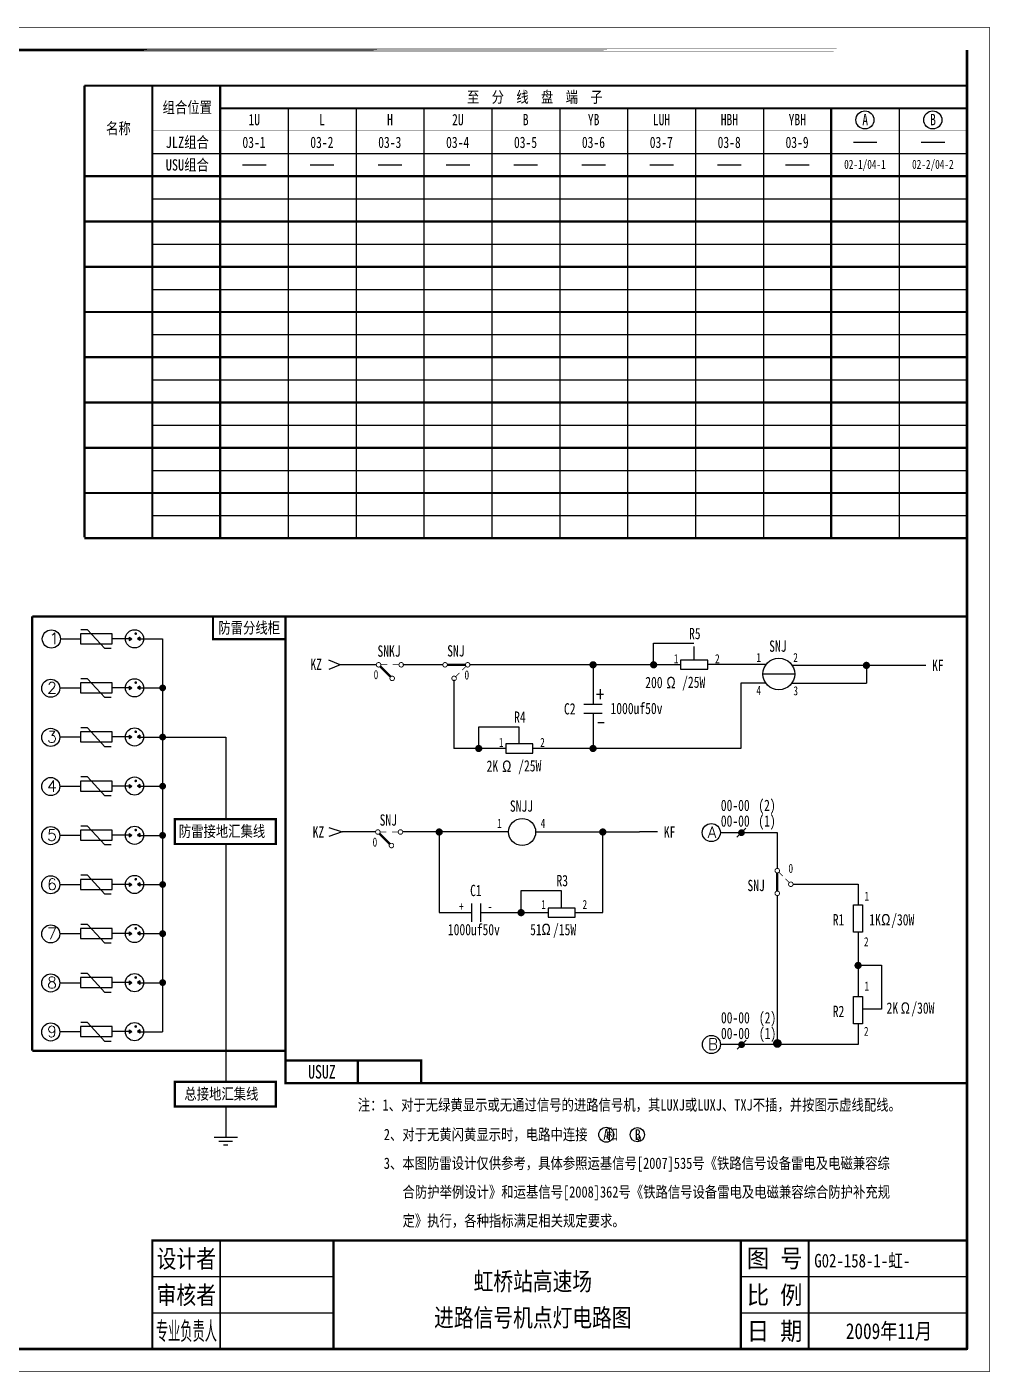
# Model space of a CAD drawing. Header units: millimetres. Extents: x -244 to 200, y -264 to 33.
# Drawn here: x -12.7 to 200.1, y -264.2 to 33 of the extents above; entities that cross this region are included whole.
import ezdxf
from ezdxf.enums import TextEntityAlignment as Align

# ---------------------------------------------------------------- set-up
doc = ezdxf.new("R2010")
doc.units = ezdxf.units.MM
doc.layers.add('COLUMN', color=7, linetype='Continuous')
doc.layers.add('define', color=7, linetype='Continuous')
doc.styles.add('CHINESE', font='SimSun.ttf', dxfattribs={"width": 0.9})
doc.styles.add('HZ', font='txt.shx', dxfattribs={"bigfont": 'hz.shx'})
doc.styles.add('ITALICC', font='txt', dxfattribs={"width": 0.75})
doc.styles.add('ST', font='SimSun.ttf')
doc.styles.add('STYLE1', font='greekc.shx', dxfattribs={"width": 0.8})

# ---------------------------------------------------------------- blocks, each defined once
blk = doc.blocks.new('BZTB')
at = {"color": 7}
for p, q in [((0.23, 16), (40.23, 16)), ((130.23, 16), (180.23, 16)), ((0.23, 8), (40.23, 8)), ((130.23, 8), (180.23, 8))]:
    blk.add_line(p, q, dxfattribs=at)
at = {"color": 7, "const_width": 0.5}
blk.add_lwpolyline([(0.23, 0), (180.23, 0), (180.23, 24), (0.23, 24)], close=True, dxfattribs=at)
at = {"color": 7}
for points, const_width in [([(15.23, 24), (15.23, 0)], 0.4), ([(40.23, 24), (40.23, 0)], 0.5), ([(130.23, 24), (130.23, 0)], 0.5), ([(145.23, 24), (145.23, 0)], 0.4)]:
    blk.add_lwpolyline(points, dxfattribs=dict(at, const_width=const_width))
at = {"color": 7, "style": 'CHINESE'}
for s, width, p in [('设计者', 0.8, (7.73, 20)), ('图 号', 0.9, (137.73, 20)), ('审核者', 0.8, (7.73, 12)), ('比 例', 0.9, (137.73, 12)), ('日 期', 0.9, (137.73, 4))]:
    blk.add_text(s, height=4, dxfattribs=dict(at, width=width)).set_placement(p, align=Align.MIDDLE)
at = {"color": 7, "style": 'CHINESE', "width": 0.474609}
blk.add_text('专业负责人', height=4, dxfattribs=at).set_placement((1, 2), (14.5, 2), align=Align.FIT)
blk = doc.blocks.new('WK')
at = {"const_width": 0.5}
for points in [[(0, 0), (0, 5), (30, 5), (30, 0), (0, 0)], [(16, 0), (16, 5)]]:
    blk.add_lwpolyline(points, dxfattribs=at)
blk = doc.blocks.new('W22')
at = {"const_width": 0.8}
blk.add_lwpolyline([(-0.4, 0, 1), (0.4, 0, 1)], format="xyb", close=True, dxfattribs=at)
blk = doc.blocks.new('W05')
blk.add_circle((0, 0), 3)
blk = doc.blocks.new('DZ2')
at = {"const_width": 0.8}
blk.add_lwpolyline([(-0.4, 0, 1), (0.4, 0, 1)], format="xyb", close=True, dxfattribs=at)
blk = doc.blocks.new('144')
at = {"const_width": 0.2}
for points in [[(1, 0, -1), (0, 0, -1)], [(6, 0, -1), (5, 0, -1)], [(4, -3, -1), (3, -3, -1)]]:
    blk.add_lwpolyline(points, format="xyb", close=True, dxfattribs=at)
for points, const_width in [([(2.4, 0), (1, 0)], 0.15), ([(5, 0), (3.6, 0)], 0.15), ([(0.85, -0.35), (3.15, -2.65)], 0.5)]:
    blk.add_lwpolyline(points, dxfattribs=dict(const_width=const_width))
blk.add_lwpolyline([(5.5, -1.3, 0, 0, 0), (5.5, -2.3, 0.8, 0, 0), (5.5, -4.5, 0, 0, 0)], format="xyseb")
at = {"width": 0.8}
for tag, p in [('RELAY', (3, 2.2)), ('0', (0, -2))]:
    blk.add_attdef(tag, text='', height=2, dxfattribs=at).set_placement(p, align=Align.MIDDLE)
blk = doc.blocks.new('133')
at = {"const_width": 0.2}
for points in [[(-6, 0, 1), (-5, 0, 1)], [(-1, 0, 1), (0, 0, 1)], [(-4, -3, 1), (-3, -3, 1)]]:
    blk.add_lwpolyline(points, format="xyb", close=True, dxfattribs=at)
for points, const_width in [([(-5, 0), (-1, 0)], 0.5), ([(-2.3, -1.8), (-3.15, -2.65)], 0.15), ([(-0.85, -0.35), (-1.7, -1.2)], 0.15)]:
    blk.add_lwpolyline(points, dxfattribs=dict(const_width=const_width))
blk.add_lwpolyline([(-5.5, -1.3, 0, 0, 0), (-5.5, -2.3, 0.8, 0, 0), (-5.5, -4.5, 0, 0, 0)], format="xyseb")
at = {"width": 0.8}
for tag, p in [('RELAY', (-3, 2.2)), ('0', (0, -2))]:
    blk.add_attdef(tag, text='', height=2, dxfattribs=at).set_placement(p, align=Align.MIDDLE)
blk = doc.blocks.new('234')
at = {"const_width": 0.2}
for points in [[(0.5, -0.5, 1), (-0.5, -0.5, 1)], [(3.5, -3.5, 1), (2.5, -3.5, 1)], [(0.5, -5.5, 1), (-0.5, -5.5, 1)]]:
    blk.add_lwpolyline(points, format="xyb", close=True, dxfattribs=at)
for points, const_width in [([(0, -1), (0, -5)], 0.5), ([(0.35, -0.85), (1.2, -1.7)], 0.15), ([(1.8, -2.3), (2.65, -3.15)], 0.15)]:
    blk.add_lwpolyline(points, dxfattribs=dict(const_width=const_width))
blk.add_lwpolyline([(2, -4.5, 0, 0, 0), (2, -5.5, 0.8, 0, 0), (2, -7.7, 0, 0, 0)], format="xyseb")
at = {"width": 0.8}
blk.add_attdef('0', text='', height=2, dxfattribs=at).set_placement((2, 0), align=Align.MIDDLE)
blk.add_attdef('RELAY', text='', height=2, dxfattribs=at).set_placement((-1, -3), align=Align.MIDDLE_RIGHT)
blk = doc.blocks.new('W06')
blk.add_circle((0, 0), 2)
blk = doc.blocks.new('dlt_xhj_jl_dd_tb')
at = {"color": 0}
for p, q in [((45, 15), (45, -79.82)), ((60, 15), (60, -79.82)), ((75, 15), (75, -79.82)), ((90, 15), (90, -79.82)), ((105, 15), (105, -79.82)), ((120, 15), (120, -79.82)), ((135, 15), (135, -79.82)), ((150, 15), (150, -79.82)), ((180, 15), (180, -79.82)), ((169.89, 7.5), (175.11, 7.5)), ((184.89, 7.5), (190.11, 7.5)), ((15, 5), (195, 5)), ((34.89, 2.5), (40.11, 2.5)), ((49.89, 2.5), (55.11, 2.5)), ((64.89, 2.5), (70.11, 2.5)), ((79.89, 2.5), (85.11, 2.5)), ((94.89, 2.5), (100.11, 2.5)), ((109.89, 2.5), (115.11, 2.5)), ((124.89, 2.5), (130.11, 2.5)), ((139.89, 2.5), (145.11, 2.5)), ((154.89, 2.5), (160.11, 2.5)), ((15, -5), (195, -5)), ((15, -15), (195, -15)), ((5, -20), (5, -20)), ((15, -25), (195, -25)), ((15, -35), (195, -35)), ((15, -45), (195, -45)), ((15, -55), (195, -55)), ((15, -65), (195, -65)), ((15, -75), (195, -75))]:
    blk.add_line(p, q, dxfattribs=at)
for points, const_width in [([(0, 20), (195, 20)], 0.5), ([(0, -79.82), (0, 20)], 0.5), ([(15, 20), (15, -79.82)], 0.5), ([(30, 20), (30, -79.82)], 0.5), ([(195, 20), (195, -79.82)], 0.5), ([(30, 15), (195, 15)], 0.5), ([(165, 15), (165, -79.82)], 0.5), ([(15, 10), (195, 10)], 0.1), ([(0, 0), (195, 0)], 0.5), ([(0, -10), (5, -10), (195, -10)], 0.5), ([(0, -20), (5, -20), (195, -20)], 0.5), ([(0, -30), (5, -30), (195, -30)], 0.5), ([(0, -40), (5, -40), (195, -40)], 0.5), ([(0, -50), (5, -50), (195, -50)], 0.5), ([(0, -60), (5, -60), (195, -60)], 0.5), ([(0, -70), (5, -70), (195, -70)], 0.5), ([(0, -80), (5, -80), (195, -80)], 0.5)]:
    blk.add_lwpolyline(points, dxfattribs=dict(at, const_width=const_width))
for p in [(172.44, 12.43), (187.44, 12.43)]:
    blk.add_blockref('W06', p, dxfattribs=at)
at = {"color": 7}
for s, height, style, width, p in [('至  分  线  盘  端  子', 2.5, 'CHINESE', 0.8, (99.51, 17.55)), ('组合位置', 2.5, 'CHINESE', 0.8, (22.72, 15.26)), ('名称', 2.5, 'CHINESE', 0.8, (7.5, 10.61)), ('JLZ组合', 2.5, 'CHINESE', 0.8, (22.72, 7.55)), ('03-1', 2.5, 'ITALICC', 0.75, (37.45, 7.46)), ('03-2', 2.5, 'ITALICC', 0.75, (52.45, 7.46)), ('03-3', 2.5, 'ITALICC', 0.75, (67.45, 7.46)), ('03-4', 2.5, 'ITALICC', 0.75, (82.45, 7.46)), ('03-5', 2.5, 'ITALICC', 0.75, (97.45, 7.46)), ('03-6', 2.5, 'ITALICC', 0.75, (112.45, 7.46)), ('03-7', 2.5, 'ITALICC', 0.75, (127.45, 7.46)), ('03-8', 2.5, 'ITALICC', 0.75, (142.45, 7.46)), ('03-9', 2.5, 'ITALICC', 0.75, (157.45, 7.46)), ('USU组合', 2.5, 'CHINESE', 0.8, (22.72, 2.55)), ('02-1/04-1', 2, 'ITALICC', 0.75, (172.45, 2.46)), ('02-2/04-2', 2, 'ITALICC', 0.75, (187.45, 2.46))]:
    blk.add_text(s, height=height, dxfattribs=dict(at, style=style, width=width)).set_placement(p, align=Align.MIDDLE)
at = {"color": 7, "style": 'ITALICC', "width": 0.75}
for s, p in [('1U', (37.5, 10.5)), ('L', (52.5, 10.5)), ('H', (67.5, 10.5)), ('2U', (82.5, 10.5)), ('B', (97.5, 10.5)), ('YB', (112.5, 10.5)), ('LUH', (127.5, 10.5)), ('HBH', (142.5, 10.5)), ('YBH', (157.5, 10.5)), ('A', (172.5, 10.5)), ('B', (187.5, 10.5))]:
    blk.add_text(s, height=2.5, dxfattribs=at).set_placement(p, align=Align.BOTTOM_CENTER)

msp = doc.modelspace()

# ---------------------------------------------------------------- hatches: boundary and pattern name
for points in [[(9.89, -101.83), (10.43, -102.2), (9.89, -102.58)], [(12.23, -101.83), (11.69, -102.2), (12.23, -102.58)], [(9.89, -112.66), (10.43, -113.03), (9.89, -113.4)], [(12.23, -112.66), (11.69, -113.03), (12.23, -113.4)], [(9.89, -123.51), (10.43, -123.88), (9.89, -124.25)], [(12.23, -123.51), (11.69, -123.88), (12.23, -124.25)], [(9.89, -134.36), (10.43, -134.73), (9.89, -135.11)], [(12.23, -134.36), (11.69, -134.73), (12.23, -135.11)], [(9.89, -145.23), (10.43, -145.6), (9.89, -145.97)], [(12.23, -145.23), (11.69, -145.6), (12.23, -145.97)], [(9.89, -156.09), (10.43, -156.47), (9.89, -156.84)], [(12.23, -156.09), (11.69, -156.47), (12.23, -156.84)], [(9.89, -166.95), (10.43, -167.32), (9.89, -167.69)], [(12.23, -166.95), (11.69, -167.32), (12.23, -167.69)], [(9.89, -177.8), (10.43, -178.17), (9.89, -178.55)], [(12.23, -177.8), (11.69, -178.17), (12.23, -178.55)], [(9.89, -188.62), (10.43, -188.99), (9.89, -189.36)], [(12.23, -188.62), (11.69, -188.99), (12.23, -189.36)]]:
    msp.add_hatch(color=0).paths.add_polyline_path(points)
at = {"layer": 'COLUMN'}
h = msp.add_hatch(color=0, dxfattribs=at)
edge = h.paths.add_edge_path()
edge.add_arc((11.33, -101.07), 0.312, 0, 360, ccw=False)
h = msp.add_hatch(color=0, dxfattribs=at)
edge = h.paths.add_edge_path()
edge.add_arc((11.33, -111.89), 0.312, 0, 360, ccw=False)
h = msp.add_hatch(color=0, dxfattribs=at)
edge = h.paths.add_edge_path()
edge.add_arc((11.33, -122.75), 0.312, 0, 360, ccw=False)
h = msp.add_hatch(color=0, dxfattribs=at)
edge = h.paths.add_edge_path()
edge.add_arc((11.33, -133.6), 0.312, 0, 360, ccw=False)
h = msp.add_hatch(color=0, dxfattribs=at)
edge = h.paths.add_edge_path()
edge.add_arc((11.33, -144.46), 0.312, 0, 360, ccw=False)
h = msp.add_hatch(color=0, dxfattribs=at)
edge = h.paths.add_edge_path()
edge.add_arc((11.33, -155.33), 0.312, 0, 360, ccw=False)
h = msp.add_hatch(color=0, dxfattribs=at)
edge = h.paths.add_edge_path()
edge.add_arc((11.33, -166.19), 0.312, 0, 360, ccw=False)
h = msp.add_hatch(color=0, dxfattribs=at)
edge = h.paths.add_edge_path()
edge.add_arc((11.33, -177.04), 0.312, 0, 360, ccw=False)
h = msp.add_hatch(color=0, dxfattribs=at)
edge = h.paths.add_edge_path()
edge.add_arc((11.33, -187.86), 0.312, 0, 360, ccw=False)

# ---------------------------------------------------------------- linework, layer by layer
at = {"color": 0}
for p, q in [((0.66, -100.19), (-0.79, -100.19)), ((4.47, -104.36), (0.66, -100.19)), ((-5.32, -102.21), (-0.89, -102.21)), ((9.89, -101.83), (9.89, -102.58)), ((9.89, -101.83), (10.43, -102.2)), ((9.89, -102.58), (10.43, -102.2)), ((12.23, -101.83), (11.69, -102.2)), ((12.23, -102.58), (11.69, -102.2)), ((11.69, -102.23), (17.27, -102.23)), ((12.23, -101.83), (12.23, -102.58)), ((17.27, -102.23), (17.27, -189.02)), ((125.76, -103.19), (134.64, -103.19)), ((125.76, -107.95), (125.76, -103.19)), ((134.64, -103.93), (134.64, -106.95)), ((5.92, -104.36), (4.47, -104.36)), ((56.5, -107.96), (54, -106.96)), ((56.5, -107.96), (54, -108.96)), ((59.09, -107.96), (56.59, -107.96)), ((64.35, -107.95), (59.16, -107.95)), ((79.17, -107.95), (70.35, -107.95)), ((131.71, -107.95), (85.17, -107.95)), ((112.37, -107.95), (112.37, -116.69)), ((150.68, -107.9), (137.71, -107.9)), ((181.79, -108.08), (156.31, -108.08)), ((172.77, -107.95), (172.77, -112.02)), ((0.66, -111.02), (-0.79, -111.02)), ((4.47, -115.19), (0.66, -111.02)), ((9.89, -112.66), (10.43, -113.03)), ((9.89, -112.66), (9.89, -113.4)), ((12.23, -112.66), (11.69, -113.03)), ((12.23, -112.66), (12.23, -113.4)), ((81.64, -111.26), (81.64, -126.44)), ((145.01, -112.02), (145.01, -126.44)), ((150.57, -112.02), (145.01, -112.02)), ((156.89, -110.02), (149.99, -110.02)), ((156.28, -112.02), (172.77, -112.02)), ((-5.32, -113.03), (-0.89, -113.03)), ((5.92, -115.19), (4.47, -115.19)), ((9.89, -113.4), (10.43, -113.03)), ((12.23, -113.4), (11.69, -113.03)), ((11.69, -113.05), (17.27, -113.05)), ((114.37, -116.69), (110.37, -116.69)), ((114.37, -118.69), (110.37, -118.69)), ((112.37, -118.66), (112.37, -126.44)), ((87.11, -126.44), (87.11, -121.67)), ((87.11, -121.67), (95.99, -121.67)), ((95.99, -121.67), (95.99, -125.44)), ((-5.32, -123.89), (-0.89, -123.89)), ((0.66, -121.87), (-0.79, -121.87)), ((4.47, -126.04), (0.66, -121.87)), ((9.89, -123.51), (10.43, -123.88)), ((9.89, -123.51), (9.89, -124.25)), ((9.89, -124.25), (10.43, -123.88)), ((12.23, -123.51), (11.69, -123.88)), ((12.23, -124.25), (11.69, -123.88)), ((11.69, -123.91), (31.23, -123.91)), ((12.23, -123.51), (12.23, -124.25)), ((31.23, -123.93), (31.23, -142.05)), ((5.92, -126.04), (4.47, -126.04)), ((93.07, -126.44), (81.64, -126.44)), ((145.01, -126.44), (99.07, -126.44)), ((0.66, -132.72), (-0.79, -132.72)), ((4.47, -136.89), (0.66, -132.72)), ((-5.32, -134.74), (-0.89, -134.74)), ((9.89, -134.36), (9.89, -135.11)), ((9.89, -134.36), (10.43, -134.73)), ((9.89, -135.11), (10.43, -134.73)), ((12.23, -134.36), (11.69, -134.73)), ((12.23, -135.11), (11.69, -134.73)), ((11.69, -134.76), (17.27, -134.76)), ((12.23, -134.36), (12.23, -135.11)), ((5.92, -136.89), (4.47, -136.89)), ((-5.32, -145.61), (-0.89, -145.61)), ((0.66, -143.59), (-0.79, -143.59)), ((4.47, -147.76), (0.66, -143.59)), ((9.89, -145.23), (10.43, -145.6)), ((9.89, -145.23), (9.89, -145.97)), ((9.89, -145.97), (10.43, -145.6)), ((11.68, -145.63), (17.26, -145.63)), ((12.23, -145.23), (11.69, -145.6)), ((12.23, -145.97), (11.69, -145.6)), ((12.23, -145.23), (12.23, -145.97)), ((64.32, -144.89), (56.97, -144.89)), ((93.69, -144.89), (70.32, -144.89)), ((78.38, -144.89), (78.38, -162.71)), ((99.69, -144.89), (122.61, -144.89)), ((114.52, -162.71), (114.52, -144.89)), ((140.5, -145.02), (153.07, -145.02)), ((146.16, -144.05), (144.16, -146.05)), ((153.07, -145.02), (153.07, -152.96)), ((5.92, -147.76), (4.47, -147.76)), ((31.23, -147.54), (31.23, -200.07)), ((0.66, -154.46), (-0.79, -154.46)), ((4.47, -158.63), (0.66, -154.46)), ((-5.32, -156.47), (-0.89, -156.47)), ((9.89, -156.09), (9.89, -156.84)), ((9.89, -156.09), (10.43, -156.47)), ((9.89, -156.84), (10.43, -156.47)), ((12.23, -156.09), (11.69, -156.47)), ((12.23, -156.84), (11.69, -156.47)), ((11.69, -156.49), (17.27, -156.49)), ((12.23, -156.09), (12.23, -156.84)), ((156.6, -156.43), (170.93, -156.43)), ((170.93, -156.43), (170.93, -160.99)), ((5.92, -158.63), (4.47, -158.63)), ((96.47, -157.79), (105.35, -157.79)), ((96.47, -162.71), (96.47, -157.79)), ((105.35, -157.79), (105.35, -161.71)), ((153.07, -158.89), (153.07, -191.84)), ((78.38, -162.71), (85.48, -162.71)), ((85.48, -160.71), (85.48, -164.71)), ((87.48, -160.71), (87.48, -164.71)), ((87.48, -162.71), (102.42, -162.71)), ((108.42, -162.71), (114.52, -162.71)), ((0.66, -165.31), (-0.79, -165.31)), ((4.47, -169.48), (0.66, -165.31)), ((-5.32, -167.33), (-0.89, -167.33)), ((9.89, -166.95), (10.43, -167.32)), ((9.89, -166.95), (9.89, -167.69)), ((9.89, -167.69), (10.43, -167.32)), ((12.23, -166.95), (11.69, -167.32)), ((12.23, -167.69), (11.69, -167.32)), ((11.69, -167.35), (17.27, -167.35)), ((12.23, -166.95), (12.23, -167.69)), ((170.93, -166.99), (170.93, -181.24)), ((5.92, -169.48), (4.47, -169.48)), ((170.93, -174.31), (176.08, -174.31)), ((176.08, -174.31), (176.08, -184.06)), ((-5.32, -178.18), (-0.89, -178.18)), ((0.66, -176.17), (-0.79, -176.17)), ((4.47, -180.33), (0.66, -176.17)), ((9.89, -177.8), (9.89, -178.55)), ((9.89, -177.8), (10.43, -178.17)), ((9.89, -178.55), (10.43, -178.17)), ((12.23, -177.8), (11.69, -178.17)), ((12.23, -178.55), (11.69, -178.17)), ((11.69, -178.2), (17.27, -178.2)), ((12.23, -177.8), (12.23, -178.55)), ((5.92, -180.33), (4.47, -180.33)), ((176.08, -184.06), (171.93, -184.06)), ((0.66, -186.98), (-0.79, -186.98)), ((4.47, -191.15), (0.66, -186.98)), ((-5.32, -189), (-0.89, -189)), ((9.89, -188.62), (10.43, -188.99)), ((9.89, -188.62), (9.89, -189.36)), ((9.89, -189.36), (10.43, -188.99)), ((12.23, -188.62), (11.69, -188.99)), ((12.23, -189.36), (11.69, -188.99)), ((11.69, -189.02), (17.27, -189.02)), ((12.23, -188.62), (12.23, -189.36)), ((170.93, -187.24), (170.93, -191.84)), ((5.92, -191.15), (4.47, -191.15)), ((170.93, -191.84), (140.53, -191.84)), ((146.19, -190.87), (144.19, -192.87)), ((31.23, -205.74), (31.23, -212.31)), ((28.66, -212.31), (33.79, -212.31)), ((29.72, -213.17), (32.68, -213.17)), ((30.74, -214), (31.71, -214))]:
    msp.add_line(p, q, dxfattribs=at)
at = {"color": 0, "linetype": 'Continuous'}
for p, q in [((9.89, -102.2), (6.14, -102.2)), ((9.89, -113.03), (6.14, -113.03)), ((9.89, -123.88), (6.14, -123.88)), ((9.89, -134.73), (6.14, -134.73)), ((9.89, -145.6), (6.14, -145.6)), ((9.89, -156.47), (6.14, -156.47)), ((9.89, -167.32), (6.14, -167.32)), ((9.89, -178.17), (6.14, -178.17)), ((9.89, -188.99), (6.14, -188.99))]:
    msp.add_line(p, q, dxfattribs=at)
at = {"color": 0}
for points, const_width in [([(200, 32.88), (-243.83, 32.88)], 0.2), ([(200, -264.12), (200, 32.88)], 0.2), ([(195, -259.12), (195, 27.88)], 0.6), ([(28.4, -102.27), (28.4, -97.27), (44.4, -97.27), (44.4, -102.27), (28.4, -102.27)], 0.5), ([(44.4, -97.27), (44.4, -97.27), (44.4, -200.36)], 0.5), ([(44.4, -97.27), (195, -97.27)], 0.5), ([(44.4, -102.27), (44.4, -97.27)], 0.5), ([(195, -97.27), (195, -97.27), (195, -200.36)], 0.5), ([(65.18, -145.24), (67.47, -147.54)], 0.5), ([(66.72, -144.89), (65.32, -144.89)], 0.15), ([(69.32, -144.89), (67.92, -144.89)], 0.15), ([(44.4, -200.36), (195, -200.36)], 0.5), ([(-218.83, -259.12), (195, -259.12)], 0.6), ([(-243.83, -264.12), (200, -264.12)], 0.2)]:
    msp.add_lwpolyline(points, dxfattribs=dict(at, const_width=const_width))
for points, const_width in [([(195, 27.88), (-218.83, 27.88)], 0.6), ([(19.96, -142.05), (42.28, -142.05), (42.28, -147.54), (19.96, -147.54)], 0.5), ([(19.96, -200.07), (42.28, -200.07), (42.28, -205.56), (19.96, -205.56)], 0.5)]:
    msp.add_lwpolyline(points, close=True, dxfattribs=dict(at, const_width=const_width))
at = {"color": 0, "linetype": 'Continuous', "const_width": 0.5}
for points in [[(-11.54, -97.27), (44.4, -97.27)], [(-11.54, -97.27), (-11.54, -193.23)], [(44.4, -97.27), (44.4, -193.23)], [(-11.54, -193.23), (44.4, -193.23)]]:
    msp.add_lwpolyline(points, dxfattribs=at)
at = {"color": 0}
for points in [[(6.14, -101.1), (-0.89, -101.1), (-0.89, -103.31), (6.14, -103.31)], [(137.71, -108.95), (137.71, -106.95), (131.71, -106.95), (131.71, -108.95)], [(6.14, -111.92), (-0.89, -111.92), (-0.89, -114.13), (6.14, -114.13)], [(6.14, -122.77), (-0.89, -122.77), (-0.89, -124.99), (6.14, -124.99)], [(99.07, -127.44), (99.07, -125.44), (93.07, -125.44), (93.07, -127.44)], [(6.14, -133.63), (-0.89, -133.63), (-0.89, -135.84), (6.14, -135.84)], [(6.14, -144.49), (-0.89, -144.49), (-0.89, -146.71), (6.14, -146.71)], [(6.14, -155.36), (-0.89, -155.36), (-0.89, -157.57), (6.14, -157.57)], [(108.42, -163.71), (108.42, -161.71), (102.42, -161.71), (102.42, -163.71)], [(171.93, -166.99), (169.93, -166.99), (169.93, -160.99), (171.93, -160.99)], [(6.14, -166.21), (-0.89, -166.21), (-0.89, -168.43), (6.14, -168.43)], [(6.14, -177.07), (-0.89, -177.07), (-0.89, -179.28), (6.14, -179.28)], [(171.93, -187.24), (169.93, -187.24), (169.93, -181.24), (171.93, -181.24)], [(6.14, -187.88), (-0.89, -187.88), (-0.89, -190.1), (6.14, -190.1)]]:
    msp.add_lwpolyline(points, close=True, dxfattribs=at)
for points in [[(134.64, -103.19, 0, 0, 0), (134.64, -104.75, 0.8, 0, 0), (134.64, -106.95, 0, 0, 0)], [(153.4, -114.65, 0, 0, 0), (153.4, -115.65, 0.8, 0, 0), (153.4, -118.15, 0, 0, 0)], [(96, -122.22, 0, 0, 0), (96, -123.22, 0.8, 0, 0), (96, -125.42, 0, 0, 0)], [(69.82, -146.19, 0, 0, 0), (69.82, -147.19, 0.8, 0, 0), (69.82, -149.39, 0, 0, 0)], [(96.7, -148.68, 0, 0, 0), (96.7, -149.88, 0.96, 0, 0), (96.7, -152.52, 0, 0, 0)], [(105.35, -158.56, 0, 0, 0), (105.35, -159.51, 0.8, 0, 0), (105.35, -161.71, 0, 0, 0)], [(175.13, -184.06, 0, 0, 0), (174.13, -184.06, 0.8, 0, 0), (171.93, -184.06, 0, 0, 0)]]:
    msp.add_lwpolyline(points, format="xyseb", dxfattribs=at)
for points in [[(185.87, -108.08), (181.87, -108.08)], [(53.97, -143.89), (56.97, -144.89), (53.97, -145.89)], [(126.61, -144.89), (122.61, -144.89)]]:
    msp.add_lwpolyline(points, dxfattribs=at)
for points, const_width in [([(16.9, -113.05, 1), (17.65, -113.05, 1)], 0.75), ([(16.9, -123.91, 1), (17.65, -123.91, 1)], 0.75), ([(16.9, -134.76, 1), (17.65, -134.76, 1)], 0.75), ([(16.89, -145.63, 1), (17.64, -145.63, 1)], 0.75), ([(65.32, -144.89, -1), (64.32, -144.89, -1)], 0.2), ([(70.32, -144.89, -1), (69.32, -144.89, -1)], 0.2), ([(145.16, -144.67, 1), (145.16, -145.42, 1)], 0.75), ([(68.32, -147.89, -1), (67.32, -147.89, -1)], 0.2), ([(16.9, -156.49, 1), (17.65, -156.49, 1)], 0.75), ([(16.9, -167.35, 1), (17.65, -167.35, 1)], 0.75), ([(16.9, -178.16, 1), (17.65, -178.16, 1)], 0.75), ([(145.19, -191.5, 1), (145.19, -192.25, 1)], 0.75)]:
    msp.add_lwpolyline(points, format="xyb", close=True, dxfattribs=dict(at, const_width=const_width))
at = {"color": 0, "linetype": 'Continuous'}
for centre in [(-7.32, -102.25), (-7.45, -113.13), (-7.45, -123.98), (-7.45, -134.84), (-7.45, -145.69), (138.5, -145.02), (-7.45, -156.55), (-7.45, -167.4), (-7.45, -178.25), (-7.45, -189.07), (138.53, -191.84)]:
    msp.add_circle(centre, 2, dxfattribs=at)
at = {"color": 0}
for centre, radius in [((11.06, -102.21), 2.01), ((153.42, -109.99), 3.5), ((11.06, -113.04), 2.01), ((11.06, -123.89), 2.01), ((11.06, -134.74), 2.01), ((11.06, -145.61), 2.01), ((11.06, -156.48), 2.01), ((11.06, -167.33), 2.01), ((11.06, -178.18), 2.01), ((11.06, -189), 2.01), ((115.28, -211.77), 1.65), ((122.16, -211.78), 1.57)]:
    msp.add_circle(centre, radius, dxfattribs=at)
at = {"layer": 'DEFPOINTS', "color": 0, "linetype": 'Continuous'}
for p in [(22.09, -142.05), (42.28, -142.05), (42.28, -142.05), (42.28, -147.54), (22.09, -200.07), (42.28, -200.07), (42.28, -200.07), (42.28, -205.56)]:
    msp.add_point(p, dxfattribs=at)

# ---------------------------------------------------------------- block references
at = {"color": 0}
for name, p in [('144', (64.49, -107.95)), ('133', (85.17, -107.95)), ('DZ2', (112.37, -107.95)), ('W22', (125.76, -107.95)), ('DZ2', (172.77, -108.08)), ('W22', (87.11, -126.44)), ('DZ2', (112.37, -126.44)), ('W05', (96.69, -144.89)), ('W22', (78.38, -144.89)), ('W22', (114.52, -144.89)), ('234', (153.07, -152.94)), ('W22', (96.47, -162.71)), ('W22', (170.93, -174.37)), ('WK', (44.4, -200.36)), ('BZTB', (14.77, -259.12))]:
    msp.add_blockref(name, p, dxfattribs=at)
at = {"color": 0, "xscale": 1.200000000000045, "yscale": 1.199999999999989, "zscale": 1.2}
msp.add_blockref('W22', (153.1, -191.61), dxfattribs=at)
at = {"layer": 'define'}
msp.add_blockref('dlt_xhj_jl_dd_tb', (0, 0), dxfattribs=at)

# ---------------------------------------------------------------- texts
at = {"color": 7, "style": 'HZ'}
for s, p in [('1', (-7.76, -103.4)), ('2', (-8.26, -114.28)), ('3', (-8.26, -125.14)), ('4', (-8.26, -135.99)), ('5', (-8.26, -146.84)), ('A', (137.69, -146.17)), ('6', (-8.26, -157.7)), ('7', (-8.26, -168.55)), ('8', (-8.26, -179.41)), ('9', (-8.26, -190.22)), ('B', (137.72, -193))]:
    msp.add_text(s, height=2.5, dxfattribs=at).set_placement(p)
at = {"color": 7}
for s, height, style, width, p in [('防雷分线柜', 2.5, 'ST', 0.8, (29.58, -99.77)), ('KF', 2.5, 'ITALICC', 0.75, (187.28, -108.08)), ('00-00', 2.5, 'ITALICC', 0.75, (140.6, -139)), ('(2)', 2.5, 'ITALICC', 0.75, (148.89, -139)), ('00-00', 2.5, 'ITALICC', 0.75, (140.6, -142.46)), ('(1)', 2.5, 'ITALICC', 0.75, (148.89, -142.46)), ('KF', 2.5, 'ITALICC', 0.75, (128.02, -144.89)), ('00-00', 2.5, 'ITALICC', 0.75, (140.63, -185.92)), ('(2)', 2.5, 'ITALICC', 0.75, (149.01, -185.92)), ('00-00', 2.5, 'ITALICC', 0.75, (140.63, -189.38)), ('(1)', 2.5, 'ITALICC', 0.75, (149.01, -189.38)), ('USUZ', 3, 'ITALICC', 0.75, (49.4, -197.86))]:
    msp.add_text(s, height=height, dxfattribs=dict(at, style=style, width=width)).set_placement(p, align=Align.MIDDLE_LEFT)
for s, height, style, width, p in [('R5', 2.5, 'ITALICC', 0.75, (133.58, -102.29)), ('1', 2, 'ITALICC', 0.75, (130.22, -107.6)), ('2', 2, 'ITALICC', 0.75, (139.33, -107.6)), ('R4', 2.5, 'ITALICC', 0.75, (94.93, -120.76)), ('1000uf50v', 2.5, 'ITALICC', 0.75, (116.23, -118.84)), ('1', 2, 'ITALICC', 0.75, (91.57, -126.09)), ('2', 2, 'ITALICC', 0.75, (100.69, -126.09)), ('SNJJ', 2.5, 'ITALICC', 0.75, (94, -140.41)), ('SNJ', 2.5, 'ITALICC', 0.75, (65.22, -143.49)), ('1', 2, 'ITALICC', 0.75, (91.18, -143.98)), ('4', 2, 'ITALICC', 0.75, (100.79, -143.98)), ('防雷接地汇集线', 2.5, 'CHINESE', 0.8, (20.84, -145.97)), ('0', 2, 'ITALICC', 0.75, (63.66, -148.12)), ('R3', 2.5, 'ITALICC', 0.75, (104.29, -156.88)), ('0', 2, 'ITALICC', 0.75, (155.55, -153.93)), ('C1', 2.5, 'ITALICC', 0.75, (85.21, -159.06)), ('SNJ', 2.5, 'ITALICC', 0.75, (146.49, -157.95)), ('1', 2, 'ITALICC', 0.75, (100.93, -161.91)), ('2', 2, 'ITALICC', 0.75, (110.05, -161.91)), ('1', 2, 'ITALICC', 0.75, (172.36, -160.08)), ('+', 2, 'ITALICC', 0.75, (82.77, -162.36)), ('-', 2, 'ITALICC', 0.75, (89.09, -162.36)), ('R1', 2.5, 'ITALICC', 0.75, (165.34, -165.52)), ('1K', 2.5, 'ITALICC', 0.75, (173.4, -165.52)), ('W', 2.5, 'STYLE1', 0.8, (176.06, -165.52)), ('/30W', 2.5, 'ITALICC', 0.75, (178.25, -165.52)), ('1000uf50v', 2.5, 'ITALICC', 0.75, (80.3, -167.7)), ('51', 2.5, 'ITALICC', 0.75, (98.47, -167.7)), ('W', 2.5, 'STYLE1', 0.8, (101.01, -167.65)), ('/15W', 2.5, 'ITALICC', 0.75, (103.53, -167.7)), ('2', 2, 'ITALICC', 0.75, (172.23, -170.13)), ('1', 2, 'ITALICC', 0.75, (172.36, -179.93)), ('R2', 2.5, 'ITALICC', 0.75, (165.34, -185.77)), ('2K', 2.5, 'ITALICC', 0.75, (177.23, -185.03)), ('W', 2.5, 'STYLE1', 0.8, (180.37, -185.03)), ('/30W', 2.5, 'ITALICC', 0.75, (182.69, -185.03)), ('2', 2, 'ITALICC', 0.75, (172.23, -189.92)), ('总接地汇集线', 2.5, 'CHINESE', 0.8, (22.07, -203.99)), ('注：1、对于无绿黄显示或无通过信号的进路信号机，其LUXJ或LUXJ、TXJ不插，并按图示虚线配线。', 2.5, 'CHINESE', 0.8, (60.4, -206.43)), ('2、对于无黄闪黄显示时，电路中连接   和   。', 2.5, 'CHINESE', 0.8, (66.14, -212.97)), ('3、本图防雷设计仅供参考，具体参照运基信号[2007]535号《铁路信号设备雷电及电磁兼容综', 2.5, 'CHINESE', 0.8, (66.14, -219.32)), ('合防护举例设计》和运基信号[2008]362号《铁路信号设备雷电及电磁兼容综合防护补充规', 2.5, 'CHINESE', 0.8, (70.27, -225.67)), ('定》执行，各种指标满足相关规定要求。', 2.5, 'CHINESE', 0.8, (70.27, -232.02))]:
    msp.add_text(s, height=height, dxfattribs=dict(at, style=style, width=width)).set_placement(p)
for s, height, style, width, p in [('SNKJ', 2.5, 'ITALICC', 0.75, (67.29, -106.17)), ('SNJ', 2.5, 'ITALICC', 0.75, (82.06, -106.12)), ('SNJ', 2.5, 'ITALICC', 0.75, (153.21, -105.08)), ('KZ', 2.5, 'ITALICC', 0.75, (51.2, -109.09)), ('1', 2, 'ITALICC', 0.75, (148.98, -107.34)), ('2', 2, 'ITALICC', 0.75, (157.12, -107.34)), ('0', 2, 'ITALICC', 0.75, (64.41, -111.11)), ('0', 2, 'ITALICC', 0.75, (84.48, -111.2)), ('200', 2.5, 'ITALICC', 0.75, (125.82, -113.1)), ('Ω', 2.5, 'STYLE1', 0.8, (129.6, -113.12)), ('/25W', 2.5, 'ITALICC', 0.75, (134.61, -113.04)), ('4', 2, 'ITALICC', 0.75, (148.98, -114.61)), ('3', 2, 'ITALICC', 0.75, (157.15, -114.69)), ('+', 2.6, 'HZ', 0.75, (113.91, -115.56)), ('C2', 2.5, 'ITALICC', 0.75, (107.23, -118.93)), ('_', 2.6, 'HZ', 0.75, (114.13, -120.43)), ('2K', 2.5, 'ITALICC', 0.75, (90.13, -131.59)), ('Ω', 2.5, 'STYLE1', 0.8, (93.31, -131.61)), ('/25W', 2.5, 'ITALICC', 0.75, (98.39, -131.52))]:
    msp.add_text(s, height=height, dxfattribs=dict(at, style=style, width=width)).set_placement(p, align=Align.CENTER)
at = {"color": 7, "style": 'ITALICC', "width": 0.75}
msp.add_text('KZ', height=2.5, dxfattribs=at).set_placement((52.97, -144.89), align=Align.MIDDLE_RIGHT)
at = {"color": 7, "width": 0.8}
for s, p in [('A', (114.65, -212.93)), ('B', (121.61, -212.97))]:
    msp.add_text(s, height=2.4, dxfattribs=at).set_placement(p)
at = {"layer": 'define', "color": 5, "style": 'ST', "width": 0.8}
msp.add_text('G02-158-1-虹-', height=3, dxfattribs=at).set_placement((161.25, -241.09))
at = {"layer": 'define', "color": 5, "width": 0.8}
for s, height, style, p in [('虹桥站高速场', 4, 'CHINESE', (99.06, -244.11, 0)), ('进路信号机点灯电路图', 4, 'CHINESE', (99.06, -252.11, 0)), ('2009年11月', 3.5, 'ST', (177.75, -255.09))]:
    msp.add_text(s, height=height, dxfattribs=dict(at, style=style)).set_placement(p, align=Align.MIDDLE)

doc.saveas('drawing.dxf')
